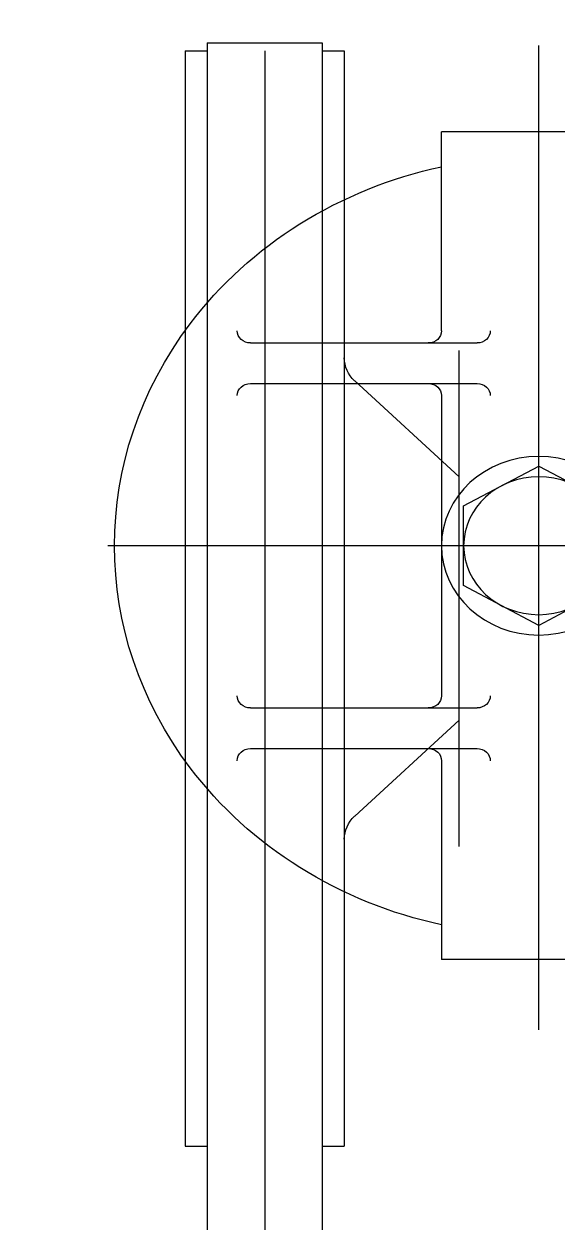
# Model space of a CAD drawing. Header units: millimetres. Extents: x -77 to 207, y -160 to 187.
# Drawn here: x -52.0251 to -51.9664, y 35.1121 to 35.244 of the extents above; entities that cross this region are included whole.
import ezdxf
from ezdxf.xclip import XClip

# ---------------------------------------------------------------- set-up
doc = ezdxf.new("R2010")
doc.units = ezdxf.units.MM
doc.header["$LTSCALE"] = 0.1
doc.layers.add('C01 Foil blanco', color=30, linetype='Continuous')
doc.layers.add('X REF - ANELO INST bind$0$X REF - ANELO$0$E-GENERAL', color=8, linetype='Continuous')

# ---------------------------------------------------------------- blocks, each defined once
blk = doc.blocks.new('X REF - ANELO INST bind$0$X REF - ANELO$0$grupo electrogeno')
at = {"layer": 'X REF - ANELO INST bind$0$X REF - ANELO$0$E-GENERAL'}
for p, q in [((-164.10687, 149.93581), (-164.10687, 150.21675)), ((-164.1132, 149.93492), (-164.1132, 150.21348)), ((-164.10054, 149.93492), (-164.10054, 150.21348)), ((-164.11563, 149.93581), (-164.11563, 150.05635)), ((-164.11563, 150.05635), (-164.1132, 150.05635)), ((-164.10054, 150.05635), (-164.09811, 150.05635)), ((-164.09811, 149.93581), (-164.09811, 150.05635)), ((-164.0767, 150.04356), (-164.0767, 149.93522)), ((-164.0874, 150.01393), (-164.0874, 150.0358)), ((-164.06599, 150.0358), (-164.0874, 150.0358)), ((-164.08546, 150.02338), (-164.08546, 149.96877)), ((-164.09697, 150.02003), (-164.08546, 150.00947)), ((-164.10845, 150.01259), (-164.08349, 150.01259)), ((-164.10845, 150.00812), (-164.08349, 150.00812)), ((-164.0874, 149.97375), (-164.0874, 150.00678)), ((-164.0767, 149.99903), (-164.08497, 149.99465)), ((-164.06843, 149.99465), (-164.0767, 149.99903)), ((-164.08497, 149.99465), (-164.08497, 149.98588)), ((-163.99362, 149.99027), (-164.12415, 149.99027)), ((-164.08497, 149.98588), (-164.0767, 149.9815)), ((-164.0767, 149.9815), (-164.06843, 149.98588)), ((-164.09697, 149.97212), (-164.08546, 149.98269)), ((-164.10845, 149.97241), (-164.08349, 149.97241)), ((-164.10845, 149.96794), (-164.08349, 149.96794)), ((-164.0874, 149.96661), (-164.0874, 149.94473)), ((-164.06599, 149.94473), (-164.0874, 149.94473)), ((-164.11563, 149.93581), (-164.1132, 149.93581)), ((-164.1132, 149.93492), (-164.10054, 149.93492)), ((-164.10054, 149.93581), (-164.09811, 149.93581))]:
    blk.add_line(p, q, dxfattribs=at)
for centre, major_axis, start_param, end_param in [((-164.0767, 149.99027), (0.04672, 0), 1.802018, 2.535218), ((-164.09422, 150.02256), (0.00389, 0), 3.141593, 3.926991), ((-164.0767, 149.99027), (0.04672, 0), 2.535218, 3.747968), ((-164.10845, 150.01393), (0.00146, 0), 3.141593, 4.712389), ((-164.08886, 150.01393), (-0.00146, 0), 1.570796, 3.141593), ((-164.08349, 150.01393), (-0.00146, 0), 1.570796, 3.141593), ((-164.10845, 150.00678), (0.00146, 0), 1.570796, 3.141593), ((-164.08886, 150.00678), (-0.00146, 0), 3.141593, 4.712389), ((-164.08349, 150.00678), (-0.00146, 0), 3.141593, 4.712389), ((-164.0767, 149.99027), (0.00827, 0), 3.141593, 9.424778), ((-164.10845, 149.97375), (-0.00146, 0), 0, 1.570796), ((-164.08886, 149.97375), (0.00146, 0), 4.712389, 6.283185), ((-164.08349, 149.97375), (0.00146, 0), 4.712389, 6.283185), ((-164.09422, 149.9696), (0.00389, 0), 2.356194, 3.141593), ((-164.10845, 149.96661), (0.00146, 0), 1.570796, 3.141593), ((-164.08886, 149.96661), (-0.00146, 0), 3.141593, 4.712389), ((-164.08349, 149.96661), (-0.00146, 0), 3.141593, 4.712389), ((-164.0767, 149.99027), (-0.04672, 0), 0.606375, 1.339575)]:
    blk.add_ellipse(centre, major_axis=major_axis, ratio=0.91735, start_param=start_param, end_param=end_param, dxfattribs=at)
blk.add_ellipse((-164.0767, 149.99027), major_axis=(-0.01071, 0), ratio=0.91735, dxfattribs=at)
blk = doc.blocks.new('X REF - ANELO INST bind$0$X REF - ANELO$0$A$C1F186A80')
at = {"xscale": -1, "rotation": 180}
blk.add_blockref('X REF - ANELO INST bind$0$X REF - ANELO$0$grupo electrogeno', (165.30672, 151.35615), dxfattribs=at)
blk = doc.blocks.new('X REF - ANELO INST bind$0$X REF - ANELO')
blk.add_blockref('X REF - ANELO INST bind$0$X REF - ANELO$0$A$C1F186A80', (-53.1984, 33.82066))
blk = doc.blocks.new('X REF - ANELO INST bind')
ref = blk.add_blockref('X REF - ANELO INST bind$0$X REF - ANELO', (0, 0))
XClip(ref).set_block_clipping_path([(-76.9680737415, -24.7711317477), (92.9860355418, 61.1669630168)])

msp = doc.modelspace()

# ---------------------------------------------------------------- hatches: boundary and pattern name
at = {"layer": 'C01 Foil blanco'}
h = msp.add_hatch(dxfattribs=at)
h.set_pattern_fill('ANSI31', color=256, scale=0.08, style=0)
h.paths.add_polyline_path([(-44.75879, 37.43658), (-44.75879, 41.58806), (-53.19843, 41.58801), (-53.19843, 33.67851), (-49.10586, 33.67851), (-49.10467, 37.43657)])
h = msp.add_hatch(dxfattribs=at)
h.set_pattern_fill('ANSI31', color=256, scale=0.08, style=0)
edge = h.paths.add_edge_path()
edge.add_line((-49.02141, 4.58487), (-49.02141, 14.56085))
edge.add_line((-49.02141, 14.56085), (-53.1984, 14.56085))
edge.add_line((-53.1984, 14.56085), (-53.1984, 16.71429))
edge.add_line((-53.1984, 16.71429), (-49.02145, 16.71429))
edge.add_line((-49.02145, 16.71429), (-49.02145, 37.38051))
edge.add_line((-49.02145, 37.38051), (-26.4226, 37.38051))
edge.add_line((-26.4226, 37.38051), (-26.4226, 33.42657))
edge.add_line((-26.4226, 33.42657), (-29.12064, 33.42657))
edge.add_line((-29.12064, 33.42657), (-29.12064, 29.24522))
edge.add_line((-29.12064, 29.24522), (-42.67707, 29.24523))
edge.add_line((-42.67707, 29.24523), (-42.67641, 4.58487))
edge.add_line((-42.67641, 4.58487), (-49.02141, 4.58502))

# ---------------------------------------------------------------- block references
msp.add_blockref('X REF - ANELO INST bind', (0, 0))

doc.saveas('drawing.dxf')
